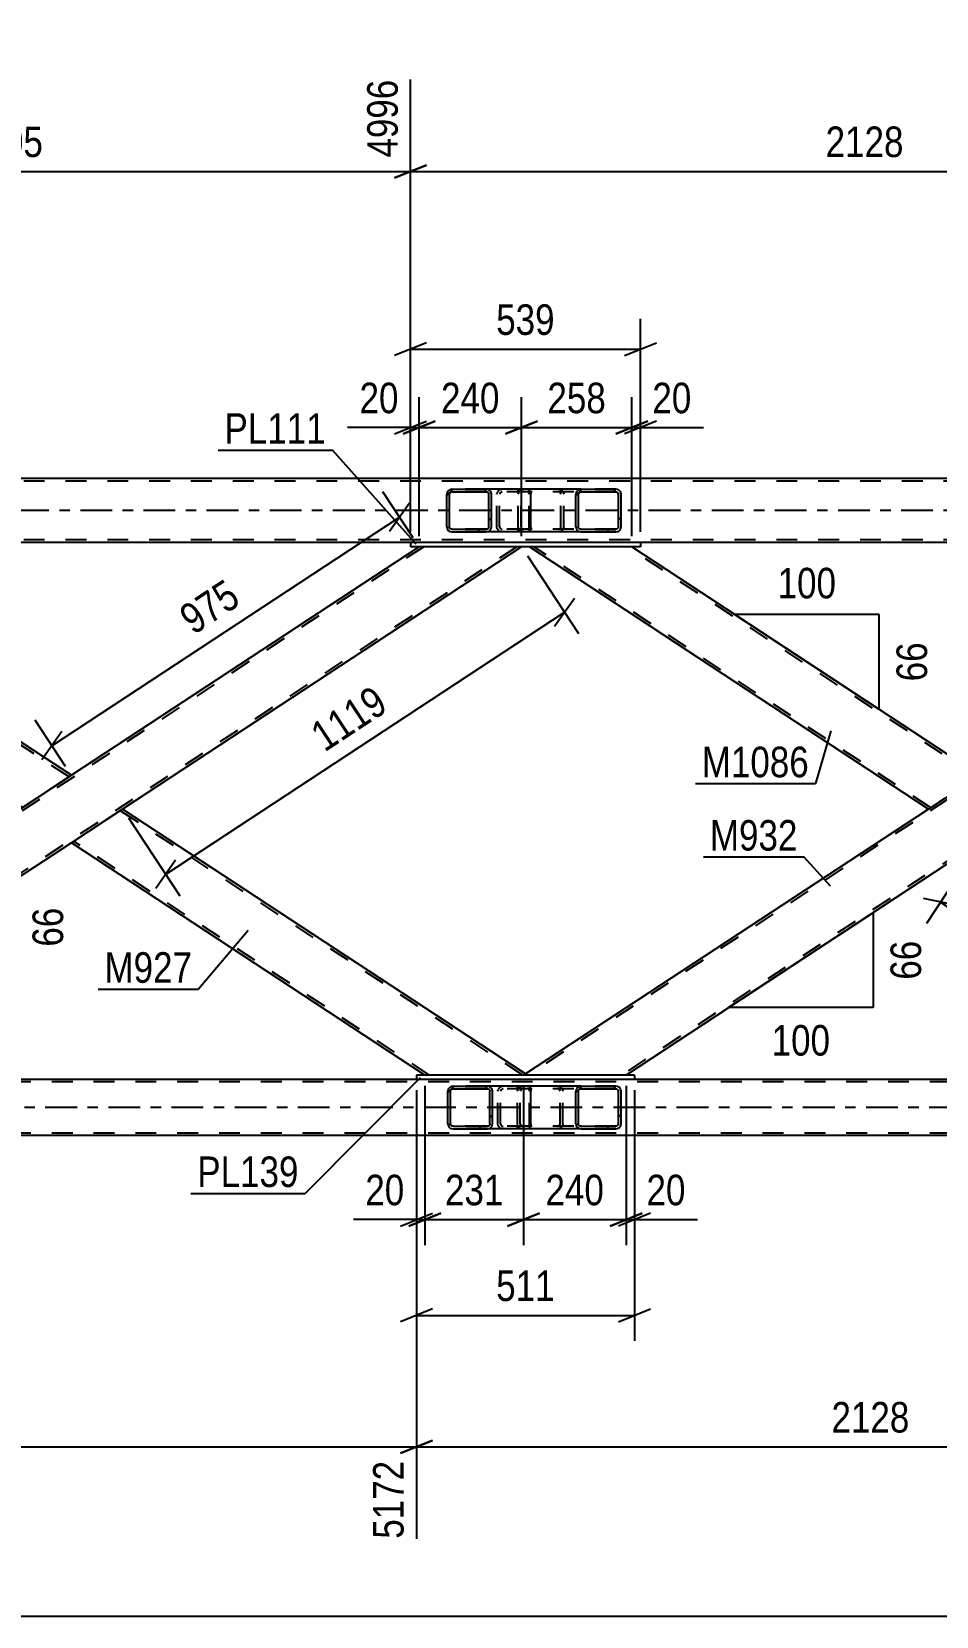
# Model space of a CAD drawing. Header units: millimetres. Extents: x -858 to 331, y -869 to -28.
# Drawn here: x -634.1 to -549.3, y -601.1 to -452.5 of the extents above; entities that cross this region are included whole.
import ezdxf

# ---------------------------------------------------------------- set-up
doc = ezdxf.new("R2010")
doc.units = ezdxf.units.MM
doc.linetypes.add('DXK_LINE_DOT2', pattern=[3.9198, 1.9599, -1.9599])
doc.linetypes.add('DXK_LINE_DOT3', pattern=[5.9187, 2.979, -0.9799, 0.9799, -0.9799])
doc.styles.add('Arial Narrow', font='ARIALN.TTF', dxfattribs={"height": 0.2})

# ---------------------------------------------------------------- blocks, each defined once
blk = doc.blocks.new('Part-570393797-6134 - 6084')
at = {"color": 2, "linetype": 'Continuous'}
for p, q in [((-625.53, -525.38), (-630.33, -528.54)), ((-587.77, -550.22), (-625.53, -525.38)), ((-597.19, -550.34), (-630.33, -528.54)), ((-587.8, -550.25), (-587.95, -550.34)), ((-587.77, -550.22), (-587.8, -550.25))]:
    blk.add_line(p, q, dxfattribs=at)
at = {"color": 7, "linetype": 'DXK_LINE_DOT2'}
for p, q in [((-588.02, -550.34), (-625.75, -525.53)), ((-630.12, -528.4), (-630.1, -528.39)), ((-596.76, -550.34), (-630.12, -528.4)), ((-587.95, -550.34), (-597.19, -550.34)), ((-587.77, -550.22), (-587.77, -550.22))]:
    blk.add_line(p, q, dxfattribs=at)
blk = doc.blocks.new('Part-570393797-6162 - 6084')
at = {"linetype": 'Continuous'}
h = blk.add_hatch(dxfattribs=at)
h.set_pattern_fill('', scale=0.7, style=0, pattern_type=0)
h.set_pattern_definition([(45, (-595.1058, -499.0884), (-1.57154, 1.57154), [])])
h.paths.add_polyline_path([(-595.14, -498.9), (-595.11, -499.09), (-595, -499.24), (-594.83, -499.35), (-594.64, -499.38), (-591.45, -499.38), (-591.26, -499.35), (-591.1, -499.24), (-590.99, -499.09), (-590.95, -498.9), (-590.95, -495.86), (-590.99, -495.68), (-591.1, -495.53), (-591.26, -495.42), (-591.45, -495.38), (-594.64, -495.38), (-594.83, -495.42), (-595, -495.53), (-595.11, -495.68), (-595.14, -495.86)])
h.paths.add_polyline_path([(-594.87, -495.77), (-594.82, -495.7), (-594.74, -495.64), (-594.64, -495.62), (-591.45, -495.62), (-591.36, -495.64), (-591.27, -495.7), (-591.22, -495.77), (-591.2, -495.86), (-591.2, -498.9), (-591.22, -499), (-591.27, -499.07), (-591.36, -499.13), (-591.45, -499.14), (-594.64, -499.14), (-594.74, -499.13), (-594.82, -499.07), (-594.87, -499), (-594.89, -498.9), (-594.89, -495.86)])
at = {"color": 2, "linetype": 'Continuous'}
for p, q in [((-595.11, -495.68), (-595.14, -495.86)), ((-595.14, -498.9), (-595.14, -495.86)), ((-594.89, -495.86), (-594.87, -495.77)), ((-594.89, -498.9), (-594.89, -495.86)), ((-594.87, -495.77), (-594.82, -495.7)), ((-594.64, -495.38), (-594.83, -495.42)), ((-594.82, -495.7), (-594.74, -495.64)), ((-594.74, -495.64), (-594.64, -495.62)), ((-594.64, -495.38), (-591.45, -495.38)), ((-594.64, -495.62), (-591.45, -495.62)), ((-587.54, -495.38), (-591.45, -495.38)), ((-591.26, -495.42), (-591.45, -495.38)), ((-591.45, -495.62), (-591.36, -495.64)), ((-591.36, -495.64), (-591.27, -495.7)), ((-591.27, -495.7), (-591.22, -495.77)), ((-591.22, -495.77), (-591.2, -495.86)), ((-591.2, -498.9), (-591.2, -495.86)), ((-590.95, -495.86), (-590.99, -495.68)), ((-590.95, -498.9), (-590.95, -495.86)), ((-587.54, -495.38), (-587.44, -495.42)), ((-587.44, -495.42), (-587.35, -495.53)), ((-587.35, -495.53), (-587.29, -495.68)), ((-587.29, -495.68), (-587.27, -495.86)), ((-587.27, -498.9), (-587.27, -495.86)), ((-595.14, -498.9), (-595.11, -499.09)), ((-594.87, -499), (-594.89, -498.9)), ((-594.82, -499.07), (-594.87, -499)), ((-594.83, -499.35), (-594.64, -499.38)), ((-594.74, -499.13), (-594.82, -499.07)), ((-594.64, -499.14), (-594.74, -499.13)), ((-594.64, -499.14), (-591.45, -499.14)), ((-594.64, -499.38), (-591.45, -499.38)), ((-591.36, -499.13), (-591.45, -499.14)), ((-591.45, -499.38), (-591.26, -499.35)), ((-587.54, -499.38), (-591.45, -499.38)), ((-591.27, -499.07), (-591.36, -499.13)), ((-591.22, -499), (-591.27, -499.07)), ((-591.2, -498.9), (-591.22, -499)), ((-590.99, -499.09), (-590.95, -498.9)), ((-587.44, -499.35), (-587.54, -499.38)), ((-587.35, -499.24), (-587.44, -499.35)), ((-587.29, -499.09), (-587.35, -499.24)), ((-587.27, -498.9), (-587.29, -499.09))]:
    blk.add_line(p, q, dxfattribs=at)
at = {"color": 7, "linetype": 'DXK_LINE_DOT2'}
for p, q in [((-591.45, -495.38), (-594.64, -495.38)), ((-587.54, -495.62), (-594.64, -495.62)), ((-590.45, -495.86), (-590.41, -495.68)), ((-590.45, -498.9), (-590.45, -495.86)), ((-590.18, -495.77), (-590.2, -495.86)), ((-590.2, -498.9), (-590.2, -495.86)), ((-590.13, -495.7), (-590.18, -495.77)), ((-590.14, -495.42), (-589.95, -495.38)), ((-590.13, -495.7), (-590.1, -495.68)), ((-590.1, -495.68), (-590.04, -495.64)), ((-590.04, -495.64), (-589.95, -495.62)), ((-588.44, -495.62), (-588.44, -495.38)), ((-587.49, -495.64), (-587.54, -495.62)), ((-587.45, -495.7), (-587.49, -495.64)), ((-587.42, -495.77), (-587.45, -495.7)), ((-587.41, -495.86), (-587.42, -495.77)), ((-587.41, -498.9), (-587.41, -495.86)), ((-587.54, -499.14), (-594.64, -499.14)), ((-591.45, -499.38), (-594.64, -499.38)), ((-590.41, -499.09), (-590.45, -498.9)), ((-590.2, -498.9), (-590.18, -499)), ((-590.18, -499), (-590.13, -499.07)), ((-589.95, -499.38), (-590.14, -499.35)), ((-590.13, -499.07), (-590.04, -499.13)), ((-590.04, -499.13), (-589.95, -499.14)), ((-588.44, -499.38), (-588.44, -499.14)), ((-587.54, -499.14), (-587.49, -499.13)), ((-587.49, -499.13), (-587.45, -499.07)), ((-587.45, -499.07), (-587.42, -499)), ((-587.42, -499), (-587.41, -498.9))]:
    blk.add_line(p, q, dxfattribs=at)
at = {"color": 2, "linetype": 'Continuous'}
for centre, start, end in [((-594.66, -495.88), 111.1513, 156.1049), ((-591.44, -495.88), 23.8951, 68.8487), ((-594.66, -498.89), 203.8951, 248.8487), ((-591.44, -498.89), 291.1513, 336.1049)]:
    blk.add_arc(centre, 0.492, start, end, dxfattribs=at)
at = {"color": 7, "linetype": 'DXK_LINE_DOT2'}
for centre, start, end in [((-589.96, -495.88), 111.1513, 156.1049), ((-589.96, -498.89), 203.8951, 248.8487)]:
    blk.add_arc(centre, 0.492, start, end, dxfattribs=at)
blk = doc.blocks.new('Part-570393797-6170 - 6084')
at = {"linetype": 'Continuous'}
h = blk.add_hatch(dxfattribs=at)
h.set_pattern_fill('', scale=0.7, style=0, pattern_type=0)
h.set_pattern_definition([(45, (-583.0147, -499.0884), (-1.57154, 1.57154), [])])
h.paths.add_polyline_path([(-583.05, -498.9), (-583.01, -499.09), (-582.9, -499.24), (-582.74, -499.35), (-582.54, -499.38), (-579.31, -499.38), (-579.11, -499.35), (-578.95, -499.24), (-578.84, -499.09), (-578.8, -498.9), (-578.8, -495.86), (-578.84, -495.68), (-578.95, -495.53), (-579.11, -495.42), (-579.31, -495.38), (-582.54, -495.38), (-582.74, -495.42), (-582.9, -495.53), (-583.01, -495.68), (-583.05, -495.86)])
h.paths.add_polyline_path([(-582.78, -495.77), (-582.72, -495.7), (-582.64, -495.64), (-582.54, -495.62), (-579.31, -495.62), (-579.21, -495.64), (-579.13, -495.7), (-579.07, -495.77), (-579.05, -495.86), (-579.05, -498.9), (-579.07, -499), (-579.13, -499.07), (-579.21, -499.13), (-579.31, -499.14), (-582.54, -499.14), (-582.64, -499.13), (-582.72, -499.07), (-582.78, -499), (-582.8, -498.9), (-582.8, -495.86)])
at = {"color": 7, "linetype": 'DXK_LINE_DOT2'}
for p, q in [((-588.44, -495.86), (-588.4, -495.68)), ((-588.44, -498.9), (-588.44, -495.86)), ((-588.16, -495.77), (-588.18, -495.86)), ((-588.18, -498.9), (-588.18, -495.86)), ((-588.11, -495.7), (-588.16, -495.77)), ((-588.12, -495.42), (-587.93, -495.38)), ((-588.03, -495.64), (-588.11, -495.7)), ((-587.93, -495.62), (-588.03, -495.64)), ((-587.54, -495.38), (-587.93, -495.38)), ((-579.31, -495.62), (-587.93, -495.62)), ((-584.69, -495.38), (-584.5, -495.42)), ((-584.6, -495.64), (-584.69, -495.62)), ((-584.51, -495.7), (-584.6, -495.64)), ((-584.46, -495.77), (-584.51, -495.7)), ((-584.44, -495.86), (-584.46, -495.77)), ((-584.44, -498.9), (-584.44, -495.86)), ((-584.22, -495.68), (-584.18, -495.86)), ((-584.18, -498.9), (-584.18, -495.86)), ((-579.31, -495.38), (-582.54, -495.38)), ((-588.4, -499.09), (-588.44, -498.9)), ((-588.18, -498.9), (-588.16, -499)), ((-588.16, -499), (-588.11, -499.07)), ((-587.93, -499.38), (-588.12, -499.35)), ((-588.11, -499.07), (-588.03, -499.13)), ((-588.03, -499.13), (-587.93, -499.14)), ((-579.31, -499.14), (-587.93, -499.14)), ((-587.54, -499.38), (-587.93, -499.38)), ((-584.69, -499.14), (-584.6, -499.13)), ((-584.5, -499.35), (-584.69, -499.38)), ((-584.6, -499.13), (-584.51, -499.07)), ((-584.51, -499.07), (-584.46, -499)), ((-584.46, -499), (-584.44, -498.9)), ((-584.18, -498.9), (-584.22, -499.09)), ((-579.31, -499.38), (-582.54, -499.38))]:
    blk.add_line(p, q, dxfattribs=at)
at = {"color": 2, "linetype": 'Continuous'}
for p, q in [((-582.54, -495.38), (-587.54, -495.38)), ((-583.01, -495.68), (-583.05, -495.86)), ((-583.05, -498.9), (-583.05, -495.86)), ((-582.8, -495.86), (-582.78, -495.77)), ((-582.8, -498.9), (-582.8, -495.86)), ((-582.78, -495.77), (-582.72, -495.7)), ((-582.54, -495.38), (-582.74, -495.42)), ((-582.72, -495.7), (-582.64, -495.64)), ((-582.64, -495.64), (-582.54, -495.62)), ((-582.54, -495.38), (-579.31, -495.38)), ((-582.54, -495.62), (-579.31, -495.62)), ((-579.11, -495.42), (-579.31, -495.38)), ((-579.31, -495.62), (-579.21, -495.64)), ((-579.21, -495.64), (-579.13, -495.7)), ((-579.13, -495.7), (-579.07, -495.77)), ((-579.07, -495.77), (-579.05, -495.86)), ((-579.05, -498.9), (-579.05, -495.86)), ((-578.8, -495.86), (-578.84, -495.68)), ((-578.8, -498.9), (-578.8, -495.86)), ((-582.54, -499.38), (-587.54, -499.38)), ((-583.05, -498.9), (-583.01, -499.09)), ((-582.78, -499), (-582.8, -498.9)), ((-582.72, -499.07), (-582.78, -499)), ((-582.74, -499.35), (-582.54, -499.38)), ((-582.64, -499.13), (-582.72, -499.07)), ((-582.54, -499.14), (-582.64, -499.13)), ((-582.54, -499.14), (-579.31, -499.14)), ((-582.54, -499.38), (-579.31, -499.38)), ((-579.21, -499.13), (-579.31, -499.14)), ((-579.31, -499.38), (-579.11, -499.35)), ((-579.13, -499.07), (-579.21, -499.13)), ((-579.07, -499), (-579.13, -499.07)), ((-579.05, -498.9), (-579.07, -499)), ((-578.84, -499.09), (-578.8, -498.9))]:
    blk.add_line(p, q, dxfattribs=at)
at = {"color": 7, "linetype": 'DXK_LINE_DOT2'}
for centre, start, end in [((-587.95, -495.89), 110.7583, 155.68), ((-584.67, -495.89), 24.32, 69.2417), ((-587.95, -498.88), 204.32, 249.2417), ((-584.67, -498.88), 290.7583, 335.68)]:
    blk.add_arc(centre, 0.496, start, end, dxfattribs=at)
at = {"color": 2, "linetype": 'Continuous'}
for centre, start, end in [((-582.56, -495.89), 110.7583, 155.6801), ((-579.29, -495.89), 24.32, 69.2417), ((-582.56, -498.88), 204.32, 249.2417), ((-579.29, -498.88), 290.7583, 335.6801)]:
    blk.add_arc(centre, 0.496, start, end, dxfattribs=at)
blk = doc.blocks.new('Part-570393797-6308 - 6084')
at = {"color": 2, "linetype": 'Continuous'}
for p, q in [((-550, -525.38), (-587.4, -500.78)), ((-545.2, -522.22), (-577.79, -500.78)), ((-545.47, -522.4), (-550, -525.38)), ((-545.23, -522.25), (-545.47, -522.4)), ((-545.2, -522.22), (-545.23, -522.25))]:
    blk.add_line(p, q, dxfattribs=at)
at = {"color": 7, "linetype": 'DXK_LINE_DOT2'}
for p, q in [((-577.79, -500.78), (-587.4, -500.78)), ((-549.79, -525.24), (-586.97, -500.78)), ((-545.42, -522.37), (-578.23, -500.78)), ((-545.47, -522.4), (-545.33, -522.31))]:
    blk.add_line(p, q, dxfattribs=at)
blk = doc.blocks.new('Part-570393797-6316 - 6084')
at = {"color": 7, "linetype": 'DXK_LINE_DOT2'}
for p, q in [((-99.75, -494.62), (-774.68, -494.62)), ((-99.75, -494.38), (-675.55, -494.38)), ((-99.75, -500.14), (-774.68, -500.14)), ((-576.99, -500.38), (-598.54, -500.38))]:
    blk.add_line(p, q, dxfattribs=at)
at = {"color": 2, "linetype": 'Continuous'}
for p, q in [((-505.28, -494.38), (-669.55, -494.38)), ((-598.54, -500.38), (-662.13, -500.38)), ((-513.41, -500.38), (-576.99, -500.38))]:
    blk.add_line(p, q, dxfattribs=at)
at = {"color": 7, "linetype": 'DXK_LINE_DOT3'}
blk.add_line((-99.75, -497.38), (-774.68, -497.38), dxfattribs=at)
blk = doc.blocks.new('Part-570393797-6353 - 6084')
at = {"color": 2, "linetype": 'Continuous'}
for p, q in [((-670.34, -500.78), (-670.34, -502.16)), ((-630.33, -522.22), (-662.93, -500.78)), ((-635.14, -525.38), (-670.34, -502.23)), ((-630.46, -522.31), (-635.14, -525.38)), ((-630.37, -522.25), (-630.46, -522.31)), ((-630.33, -522.22), (-630.37, -522.25))]:
    blk.add_line(p, q, dxfattribs=at)
at = {"color": 7, "linetype": 'DXK_LINE_DOT2'}
for p, q in [((-662.93, -500.78), (-670.34, -500.78)), ((-630.55, -522.37), (-663.36, -500.78)), ((-634.92, -525.24), (-670.34, -501.94)), ((-670.34, -502.16), (-670.34, -502.19)), ((-670.34, -502.16), (-670.34, -502.19)), ((-670.34, -502.19), (-670.34, -502.23)), ((-630.57, -522.38), (-630.6, -522.4)), ((-630.33, -522.22), (-630.33, -522.22))]:
    blk.add_line(p, q, dxfattribs=at)
blk = doc.blocks.new('Part-570393797-6378 - 6084')
at = {"color": 2, "linetype": 'Continuous'}
for p, q in [((-577.54, -550.34), (-597.99, -550.34)), ((-597.99, -550.34), (-597.99, -550.74)), ((-577.54, -550.74), (-597.99, -550.74)), ((-577.54, -550.34), (-577.54, -550.74))]:
    blk.add_line(p, q, dxfattribs=at)
blk = doc.blocks.new('Part-570393797-6445 - 6084')
at = {"color": 2, "linetype": 'Continuous'}
for p, q in [((-576.99, -500.38), (-598.54, -500.38)), ((-598.54, -500.38), (-598.54, -500.78)), ((-576.99, -500.78), (-598.54, -500.78)), ((-576.99, -500.38), (-576.99, -500.78))]:
    blk.add_line(p, q, dxfattribs=at)
blk = doc.blocks.new('Part-570393797-6455 - 6084')
at = {"color": 7, "linetype": 'DXK_LINE_DOT2'}
for p, q in [((-97.12, -550.98), (-774.68, -550.98)), ((-577.54, -550.74), (-597.99, -550.74)), ((-97.12, -555.78), (-774.68, -555.78))]:
    blk.add_line(p, q, dxfattribs=at)
at = {"color": 2, "linetype": 'Continuous'}
for p, q in [((-597.99, -550.74), (-662.67, -550.74)), ((-512.86, -550.74), (-577.54, -550.74)), ((-97.12, -556.02), (-774.68, -556.02))]:
    blk.add_line(p, q, dxfattribs=at)
at = {"color": 7, "linetype": 'DXK_LINE_DOT3'}
blk.add_line((-97.12, -553.38), (-774.68, -553.38), dxfattribs=at)
blk = doc.blocks.new('Part-570393797-6640 - 6084')
at = {"color": 7, "linetype": 'DXK_LINE_DOT2'}
for p, q in [((-512.17, -500.78), (-587.51, -550.34)), ((-504.47, -500.78), (-512.61, -500.78)), ((-504.47, -501.46), (-578.78, -550.34)), ((-504.47, -501.68), (-504.47, -501.75)), ((-545.2, -522.22), (-550, -525.38)), ((-540.4, -525.38), (-545.2, -528.54)), ((-587.77, -550.22), (-587.95, -550.34)), ((-578.34, -550.34), (-587.95, -550.34))]:
    blk.add_line(p, q, dxfattribs=at)
at = {"color": 2, "linetype": 'Continuous'}
for p, q in [((-512.61, -500.78), (-545.2, -522.22)), ((-504.47, -500.78), (-504.47, -501.68)), ((-504.47, -501.75), (-540.4, -525.38)), ((-550, -525.38), (-587.77, -550.22)), ((-545.2, -528.54), (-578.34, -550.34))]:
    blk.add_line(p, q, dxfattribs=at)
blk = doc.blocks.new('Part-570393797-6652 - 6084')
at = {"color": 7, "linetype": 'DXK_LINE_DOT2'}
for p, q in [((-597.3, -500.78), (-670.34, -548.83)), ((-588.57, -500.78), (-663.91, -550.34)), ((-588.13, -500.78), (-597.74, -500.78)), ((-630.33, -522.22), (-635.14, -525.38)), ((-625.53, -525.38), (-630.33, -528.54)), ((-670.34, -548.54), (-670.34, -549.11)), ((-670.34, -548.58), (-670.34, -548.61)), ((-663.47, -550.34), (-670.34, -550.34))]:
    blk.add_line(p, q, dxfattribs=at)
at = {"color": 2, "linetype": 'Continuous'}
for p, q in [((-597.74, -500.78), (-630.33, -522.22)), ((-588.13, -500.78), (-625.53, -525.38)), ((-635.14, -525.38), (-670.34, -548.54)), ((-630.33, -528.54), (-663.47, -550.34)), ((-670.34, -548.61), (-670.34, -550.34))]:
    blk.add_line(p, q, dxfattribs=at)
blk = doc.blocks.new('Part-570393797-6688 - 6084')
at = {"linetype": 'Continuous'}
h = blk.add_hatch(dxfattribs=at)
h.set_pattern_fill('', scale=0.7, style=0, pattern_type=0)
h.set_pattern_definition([(45, (-583.014, -555.0874), (-1.57154, 1.57154), [])])
h.paths.add_polyline_path([(-583.05, -554.9), (-583.01, -555.09), (-582.9, -555.24), (-582.74, -555.35), (-582.54, -555.38), (-579.31, -555.38), (-579.11, -555.35), (-578.95, -555.24), (-578.84, -555.09), (-578.8, -554.9), (-578.8, -551.86), (-578.84, -551.68), (-578.95, -551.52), (-579.11, -551.42), (-579.31, -551.38), (-582.54, -551.38), (-582.74, -551.42), (-582.9, -551.52), (-583.01, -551.68), (-583.05, -551.86)])
h.paths.add_polyline_path([(-582.78, -551.77), (-582.72, -551.69), (-582.64, -551.64), (-582.54, -551.62), (-579.31, -551.62), (-579.21, -551.64), (-579.13, -551.69), (-579.07, -551.77), (-579.05, -551.86), (-579.05, -554.9), (-579.07, -555), (-579.13, -555.07), (-579.21, -555.13), (-579.31, -555.14), (-582.54, -555.14), (-582.64, -555.13), (-582.72, -555.07), (-582.78, -555), (-582.8, -554.9), (-582.8, -551.86)])
at = {"color": 7, "linetype": 'DXK_LINE_DOT2'}
for p, q in [((-588.2, -551.42), (-588.01, -551.38)), ((-587.53, -551.38), (-588.01, -551.38)), ((-584.77, -551.38), (-584.58, -551.42)), ((-579.31, -551.38), (-582.54, -551.38)), ((-588.52, -551.86), (-588.48, -551.68)), ((-588.52, -554.9), (-588.52, -551.86)), ((-588.24, -551.77), (-588.26, -551.86)), ((-588.26, -554.9), (-588.26, -551.86)), ((-588.19, -551.69), (-588.24, -551.77)), ((-588.11, -551.64), (-588.19, -551.69)), ((-588.01, -551.62), (-588.11, -551.64)), ((-579.31, -551.62), (-588.01, -551.62)), ((-584.67, -551.64), (-584.77, -551.62)), ((-584.59, -551.69), (-584.67, -551.64)), ((-584.54, -551.77), (-584.59, -551.69)), ((-584.52, -551.86), (-584.54, -551.77)), ((-584.52, -554.9), (-584.52, -551.86)), ((-584.3, -551.68), (-584.26, -551.86)), ((-584.26, -554.9), (-584.26, -551.86)), ((-588.48, -555.09), (-588.52, -554.9)), ((-588.26, -554.9), (-588.24, -555)), ((-588.24, -555), (-588.19, -555.07)), ((-588.01, -555.38), (-588.2, -555.35)), ((-588.19, -555.07), (-588.11, -555.13)), ((-588.11, -555.13), (-588.01, -555.14)), ((-579.31, -555.14), (-588.01, -555.14)), ((-587.53, -555.38), (-588.01, -555.38)), ((-584.77, -555.14), (-584.67, -555.13)), ((-584.58, -555.35), (-584.77, -555.38)), ((-584.67, -555.13), (-584.59, -555.07)), ((-584.59, -555.07), (-584.54, -555)), ((-584.54, -555), (-584.52, -554.9)), ((-584.26, -554.9), (-584.3, -555.09)), ((-579.31, -555.38), (-582.54, -555.38))]:
    blk.add_line(p, q, dxfattribs=at)
at = {"color": 2, "linetype": 'Continuous'}
for p, q in [((-582.54, -551.38), (-587.53, -551.38)), ((-582.54, -551.38), (-582.74, -551.42)), ((-582.54, -551.38), (-579.31, -551.38)), ((-579.11, -551.42), (-579.31, -551.38)), ((-583.01, -551.68), (-583.05, -551.86)), ((-583.05, -554.9), (-583.05, -551.86)), ((-582.8, -551.86), (-582.78, -551.77)), ((-582.8, -554.9), (-582.8, -551.86)), ((-582.78, -551.77), (-582.72, -551.69)), ((-582.72, -551.69), (-582.64, -551.64)), ((-582.64, -551.64), (-582.54, -551.62)), ((-582.54, -551.62), (-579.31, -551.62)), ((-579.31, -551.62), (-579.21, -551.64)), ((-579.21, -551.64), (-579.13, -551.69)), ((-579.13, -551.69), (-579.07, -551.77)), ((-579.07, -551.77), (-579.05, -551.86)), ((-579.05, -554.9), (-579.05, -551.86)), ((-578.8, -551.86), (-578.84, -551.68)), ((-578.8, -554.9), (-578.8, -551.86)), ((-582.54, -555.38), (-587.53, -555.38)), ((-583.05, -554.9), (-583.01, -555.09)), ((-582.78, -555), (-582.8, -554.9)), ((-582.72, -555.07), (-582.78, -555)), ((-582.74, -555.35), (-582.54, -555.38)), ((-582.64, -555.13), (-582.72, -555.07)), ((-582.54, -555.14), (-582.64, -555.13)), ((-582.54, -555.14), (-579.31, -555.14)), ((-582.54, -555.38), (-579.31, -555.38)), ((-579.21, -555.13), (-579.31, -555.14)), ((-579.31, -555.38), (-579.11, -555.35)), ((-579.13, -555.07), (-579.21, -555.13)), ((-579.07, -555), (-579.13, -555.07)), ((-579.05, -554.9), (-579.07, -555)), ((-578.84, -555.09), (-578.8, -554.9))]:
    blk.add_line(p, q, dxfattribs=at)
at = {"color": 7, "linetype": 'DXK_LINE_DOT2'}
for centre, start, end in [((-588.03, -551.88), 110.7583, 155.68), ((-584.75, -551.88), 24.32, 69.2417), ((-588.03, -554.88), 204.32, 249.2417), ((-584.75, -554.88), 290.7583, 335.68)]:
    blk.add_arc(centre, 0.496, start, end, dxfattribs=at)
at = {"color": 2, "linetype": 'Continuous'}
for centre, start, end in [((-582.56, -551.88), 110.7583, 155.6801), ((-579.29, -551.88), 24.32, 69.2417), ((-582.56, -554.88), 204.32, 249.2417), ((-579.29, -554.88), 290.7583, 335.6801)]:
    blk.add_arc(centre, 0.496, start, end, dxfattribs=at)
blk = doc.blocks.new('Part-570393797-6720 - 6084')
at = {"linetype": 'Continuous'}
h = blk.add_hatch(dxfattribs=at)
h.set_pattern_fill('', scale=0.7, style=0, pattern_type=0)
h.set_pattern_definition([(45, (-595.0054, -555.0874), (-1.57154, 1.57154), [])])
h.paths.add_polyline_path([(-595.04, -554.9), (-595.01, -555.09), (-594.9, -555.24), (-594.73, -555.35), (-594.54, -555.38), (-591.36, -555.38), (-591.16, -555.35), (-591, -555.24), (-590.89, -555.09), (-590.85, -554.9), (-590.85, -551.86), (-590.89, -551.68), (-591, -551.52), (-591.16, -551.42), (-591.36, -551.38), (-594.54, -551.38), (-594.73, -551.42), (-594.9, -551.52), (-595.01, -551.68), (-595.04, -551.86)])
h.paths.add_polyline_path([(-594.77, -551.77), (-594.72, -551.69), (-594.64, -551.64), (-594.54, -551.62), (-591.36, -551.62), (-591.26, -551.64), (-591.18, -551.69), (-591.12, -551.77), (-591.11, -551.86), (-591.11, -554.9), (-591.12, -555), (-591.18, -555.07), (-591.26, -555.13), (-591.36, -555.14), (-594.54, -555.14), (-594.64, -555.13), (-594.72, -555.07), (-594.77, -555), (-594.79, -554.9), (-594.79, -551.86)])
at = {"color": 2, "linetype": 'Continuous'}
for p, q in [((-594.54, -551.38), (-594.73, -551.42)), ((-594.54, -551.38), (-591.36, -551.38)), ((-587.53, -551.38), (-591.36, -551.38)), ((-591.16, -551.42), (-591.36, -551.38)), ((-587.53, -551.38), (-587.42, -551.42)), ((-587.42, -551.42), (-587.33, -551.52)), ((-595.01, -551.68), (-595.04, -551.86)), ((-595.04, -554.9), (-595.04, -551.86)), ((-594.79, -551.86), (-594.77, -551.77)), ((-594.79, -554.9), (-594.79, -551.86)), ((-594.77, -551.77), (-594.72, -551.69)), ((-594.72, -551.69), (-594.64, -551.64)), ((-594.64, -551.64), (-594.54, -551.62)), ((-594.54, -551.62), (-591.36, -551.62)), ((-591.36, -551.62), (-591.26, -551.64)), ((-591.26, -551.64), (-591.18, -551.69)), ((-591.18, -551.69), (-591.12, -551.77)), ((-591.12, -551.77), (-591.11, -551.86)), ((-591.11, -554.9), (-591.11, -551.86)), ((-590.85, -551.86), (-590.89, -551.68)), ((-590.85, -554.9), (-590.85, -551.86)), ((-587.33, -551.52), (-587.28, -551.68)), ((-587.28, -551.68), (-587.26, -551.86)), ((-587.26, -554.9), (-587.26, -551.86)), ((-595.04, -554.9), (-595.01, -555.09)), ((-594.77, -555), (-594.79, -554.9)), ((-594.72, -555.07), (-594.77, -555)), ((-594.73, -555.35), (-594.54, -555.38)), ((-594.64, -555.13), (-594.72, -555.07)), ((-594.54, -555.14), (-594.64, -555.13)), ((-594.54, -555.14), (-591.36, -555.14)), ((-594.54, -555.38), (-591.36, -555.38)), ((-591.26, -555.13), (-591.36, -555.14)), ((-591.36, -555.38), (-591.16, -555.35)), ((-587.53, -555.38), (-591.36, -555.38)), ((-591.18, -555.07), (-591.26, -555.13)), ((-591.12, -555), (-591.18, -555.07)), ((-591.11, -554.9), (-591.12, -555)), ((-590.89, -555.09), (-590.85, -554.9)), ((-587.42, -555.35), (-587.53, -555.38)), ((-587.33, -555.24), (-587.42, -555.35)), ((-587.28, -555.09), (-587.33, -555.24)), ((-587.26, -554.9), (-587.28, -555.09))]:
    blk.add_line(p, q, dxfattribs=at)
at = {"color": 7, "linetype": 'DXK_LINE_DOT2'}
for p, q in [((-591.36, -551.38), (-594.54, -551.38)), ((-590.05, -551.42), (-589.86, -551.38)), ((-588.52, -551.62), (-588.52, -551.38)), ((-587.53, -551.62), (-594.54, -551.62)), ((-590.36, -551.86), (-590.32, -551.68)), ((-590.36, -554.9), (-590.36, -551.86)), ((-590.09, -551.77), (-590.11, -551.86)), ((-590.11, -554.9), (-590.11, -551.86)), ((-590.04, -551.69), (-590.09, -551.77)), ((-590.04, -551.69), (-590.02, -551.68)), ((-590.02, -551.68), (-589.96, -551.64)), ((-589.96, -551.64), (-589.86, -551.62)), ((-587.47, -551.64), (-587.53, -551.62)), ((-587.43, -551.69), (-587.47, -551.64)), ((-587.4, -551.77), (-587.43, -551.69)), ((-587.39, -551.86), (-587.4, -551.77)), ((-587.39, -554.9), (-587.39, -551.86)), ((-587.53, -555.14), (-594.54, -555.14)), ((-591.36, -555.38), (-594.54, -555.38)), ((-590.32, -555.09), (-590.36, -554.9)), ((-590.11, -554.9), (-590.09, -555)), ((-590.09, -555), (-590.04, -555.07)), ((-589.86, -555.38), (-590.05, -555.35)), ((-590.04, -555.07), (-590.02, -555.09)), ((-590.02, -555.09), (-589.96, -555.13)), ((-589.96, -555.13), (-589.86, -555.14)), ((-588.52, -555.38), (-588.52, -555.14)), ((-587.53, -555.14), (-587.47, -555.13)), ((-587.47, -555.13), (-587.43, -555.07)), ((-587.43, -555.07), (-587.4, -555)), ((-587.4, -555), (-587.39, -554.9))]:
    blk.add_line(p, q, dxfattribs=at)
at = {"color": 2, "linetype": 'Continuous'}
for centre, start, end in [((-594.56, -551.88), 111.1941, 156.1506), ((-591.34, -551.88), 23.8494, 68.8059), ((-594.56, -554.89), 203.8494, 248.8059), ((-591.34, -554.89), 291.1941, 336.1506)]:
    blk.add_arc(centre, 0.492, start, end, dxfattribs=at)
at = {"color": 7, "linetype": 'DXK_LINE_DOT2'}
for centre, start, end in [((-589.87, -551.88), 111.1941, 156.1506), ((-589.87, -554.89), 203.8494, 248.8059)]:
    blk.add_arc(centre, 0.492, start, end, dxfattribs=at)
blk = doc.blocks.new('StraightDimension-570393797-7128 - 6084')
at = {"color": 7, "linetype": 'Continuous'}
for p, q in [((-683.13, -551.74), (-683.13, -593.83)), ((-597.99, -551.74), (-597.99, -593.83)), ((-681.63, -584.62), (-684.63, -585.82)), ((-683.13, -585.22), (-597.99, -585.22)), ((-599.49, -585.82), (-596.49, -584.62))]:
    blk.add_line(p, q, dxfattribs=at)
at = {"color": 0}
blk.add_wipeout([(-636.3, -584.47), (-636.3, -580.27), (-644.82, -580.27), (-644.82, -584.47)], dxfattribs=at)
at = {"color": 3, "style": 'Arial Narrow'}
blk.add_text('2128', height=2.863, dxfattribs=at).set_placement((-644.22, -583.87))
at = {"color": 0, "linetype": 'Continuous'}
blk.add_wipeout([(-598.59, -585.92), (-602.79, -585.92), (-602.79, -594.43), (-598.59, -594.43)], dxfattribs=at)
at = {"color": 3, "linetype": 'Continuous', "style": 'Arial Narrow'}
blk.add_text('5172', height=2.863, rotation=90.0002, dxfattribs=at).set_placement((-599.19, -593.83))
blk = doc.blocks.new('StraightDimension-570393797-8003 - 6084')
at = {"color": 7, "linetype": 'Continuous'}
for p, q in [((-588.13, -499.78), (-588.13, -486.75)), ((-577.79, -499.78), (-577.79, -486.75)), ((-589.63, -490.2), (-586.63, -489)), ((-576.29, -489), (-579.29, -490.2)), ((-588.13, -489.6), (-577.79, -489.6))]:
    blk.add_line(p, q, dxfattribs=at)
at = {"color": 0}
blk.add_wipeout([(-579.62, -488.85), (-579.62, -484.65), (-586.31, -484.65), (-586.31, -488.85)], dxfattribs=at)
at = {"color": 3, "style": 'Arial Narrow'}
blk.add_text('258', height=2.863, dxfattribs=at).set_placement((-585.71, -488.25))
blk = doc.blocks.new('AngleDimension-570393797-6844 - 6084')
at = {"color": 7, "linetype": 'Continuous'}
for p, q in [((-559.82, -512.61), (-568.16, -507.12)), ((-554.62, -507.12), (-568.16, -507.12)), ((-554.62, -516.03), (-568.16, -507.12)), ((-554.62, -516.03), (-554.62, -507.12))]:
    blk.add_line(p, q, dxfattribs=at)
at = {"color": 0}
for points in [[(-558.05, -506.22), (-558.05, -502.02), (-564.73, -502.02), (-564.73, -506.22)], [(-549.52, -509.15), (-553.72, -509.15), (-553.72, -514), (-549.52, -514)]]:
    blk.add_wipeout(points, dxfattribs=at)
at = {"color": 3, "style": 'Arial Narrow'}
blk.add_text('100', height=2.863, dxfattribs=at).set_placement((-564.13, -505.62))
blk.add_text('66', height=2.863, rotation=90.0002, dxfattribs=at).set_placement((-550.12, -513.4))
blk = doc.blocks.new('AngleDimension-570393797-8143 - 6084')
at = {"color": 7, "linetype": 'Continuous'}
for p, q in [((-635.61, -532.01), (-649.14, -540.92)), ((-635.61, -532.01), (-635.61, -540.92)), ((-642, -536.22), (-649.14, -540.92)), ((-635.61, -540.92), (-649.14, -540.92))]:
    blk.add_line(p, q, dxfattribs=at)
at = {"color": 0}
for points in [[(-630.51, -534.04), (-634.71, -534.04), (-634.71, -538.89), (-630.51, -538.89)], [(-639.03, -546.02), (-639.03, -541.82), (-645.72, -541.82), (-645.72, -546.02)]]:
    blk.add_wipeout(points, dxfattribs=at)
at = {"color": 3, "style": 'Arial Narrow'}
blk.add_text('66', height=2.863, rotation=90.0002, dxfattribs=at).set_placement((-631.11, -538.29))
blk.add_text('100', height=2.863, dxfattribs=at).set_placement((-645.12, -545.42))
blk = doc.blocks.new('StraightDimension-570393797-7822 - 6084')
at = {"color": 7, "linetype": 'Continuous'}
for p, q in [((-598.29, -499.95), (-601.14, -495.62)), ((-600.5, -499.32), (-598.65, -496.67)), ((-632.17, -519.44), (-599.57, -498)), ((-630.88, -521.39), (-633.73, -517.06)), ((-631.24, -518.11), (-633.09, -520.76))]:
    blk.add_line(p, q, dxfattribs=at)
at = {"color": 0}
blk.add_wipeout([(-613.49, -506.25), (-615.8, -502.75), (-621.38, -506.42), (-619.08, -509.93)], dxfattribs=at)
at = {"color": 3, "style": 'Arial Narrow'}
blk.add_text('975', height=2.863, rotation=33.3347, dxfattribs=at).set_placement((-618.9, -509.1))
blk = doc.blocks.new('StraightDimension-570393797-7558 - 6084')
at = {"color": 7, "linetype": 'Continuous'}
for p, q in [((-598.54, -499.38), (-598.54, -456.96)), ((-513.41, -499.38), (-513.41, -456.96)), ((-597.04, -464.97), (-600.04, -466.17)), ((-514.91, -466.17), (-511.91, -464.97)), ((-598.54, -465.57), (-513.41, -465.57))]:
    blk.add_line(p, q, dxfattribs=at)
at = {"color": 0}
blk.add_wipeout([(-551.72, -464.82), (-551.72, -460.62), (-560.23, -460.62), (-560.23, -464.82)], dxfattribs=at)
at = {"color": 3, "style": 'Arial Narrow'}
blk.add_text('2128', height=2.863, dxfattribs=at).set_placement((-559.63, -464.22))
at = {"color": 0, "linetype": 'Continuous'}
blk.add_wipeout([(-514.01, -456.36), (-518.21, -456.36), (-518.21, -464.87), (-514.01, -464.87)], dxfattribs=at)
at = {"color": 3, "linetype": 'Continuous', "style": 'Arial Narrow'}
blk.add_text('7124', height=2.863, rotation=90.0002, dxfattribs=at).set_placement((-514.61, -464.27))
blk = doc.blocks.new('StraightDimension-570393797-7284 - 6084')
at = {"color": 7, "linetype": 'Continuous'}
for p, q in [((-597.99, -551.74), (-597.99, -575.28)), ((-577.54, -551.74), (-577.54, -575.28)), ((-596.49, -572.28), (-599.49, -573.48)), ((-579.04, -573.48), (-576.04, -572.28)), ((-597.99, -572.88), (-577.54, -572.88))]:
    blk.add_line(p, q, dxfattribs=at)
at = {"color": 0}
blk.add_wipeout([(-584.42, -572.13), (-584.42, -567.93), (-591.11, -567.93), (-591.11, -572.13)], dxfattribs=at)
at = {"color": 3, "style": 'Arial Narrow'}
blk.add_text('511', height=2.863, dxfattribs=at).set_placement((-590.51, -571.53))
blk = doc.blocks.new('StraightDimension-570393797-7568 - 6084')
at = {"color": 7, "linetype": 'Continuous'}
for p, q in [((-674.75, -492.98), (-674.75, -452.46)), ((-598.54, -499.38), (-598.54, -456.96)), ((-673.25, -464.97), (-676.25, -466.17)), ((-600.04, -466.17), (-597.04, -464.97)), ((-674.75, -465.57), (-598.54, -465.57))]:
    blk.add_line(p, q, dxfattribs=at)
at = {"color": 0}
blk.add_wipeout([(-632.39, -464.82), (-632.39, -460.62), (-640.9, -460.62), (-640.9, -464.82)], dxfattribs=at)
at = {"color": 3, "style": 'Arial Narrow'}
blk.add_text('1905', height=2.863, dxfattribs=at).set_placement((-640.3, -464.22))
at = {"color": 0, "linetype": 'Continuous'}
blk.add_wipeout([(-599.14, -456.36), (-603.34, -456.36), (-603.34, -464.87), (-599.14, -464.87)], dxfattribs=at)
at = {"color": 3, "linetype": 'Continuous', "style": 'Arial Narrow'}
blk.add_text('4996', height=2.863, rotation=90.0002, dxfattribs=at).set_placement((-599.74, -464.27))
blk = doc.blocks.new('AngleDimension-570393797-6858 - 6084')
at = {"color": 7, "linetype": 'Continuous'}
for p, q in [((-555.18, -535.11), (-568.72, -544.01)), ((-555.18, -535.11), (-555.18, -544.01)), ((-556.87, -536.22), (-568.72, -544.01)), ((-555.18, -544.01), (-568.72, -544.01))]:
    blk.add_line(p, q, dxfattribs=at)
at = {"color": 0}
for points in [[(-550.08, -537.14), (-554.28, -537.14), (-554.28, -541.99), (-550.08, -541.99)], [(-558.61, -549.11), (-558.61, -544.91), (-565.29, -544.91), (-565.29, -549.11)]]:
    blk.add_wipeout(points, dxfattribs=at)
at = {"color": 3, "style": 'Arial Narrow'}
blk.add_text('66', height=2.863, rotation=90.0002, dxfattribs=at).set_placement((-550.68, -541.39))
blk.add_text('100', height=2.863, dxfattribs=at).set_placement((-564.69, -548.51))
blk = doc.blocks.new('StraightDimension-570393797-6914 - 6084')
at = {"color": 7, "linetype": 'Continuous'}
blk.add_line((-793.94, -601.11), (-96.48, -601.11), dxfattribs=at)
blk = doc.blocks.new('StraightDimension-570393797-7034 - 6084')
at = {"color": 7, "linetype": 'Continuous'}
for p, q in [((-545.75, -529.38), (-550.18, -536.11)), ((-547.28, -534.43), (-550.44, -533.79)), ((-548.86, -534.11), (-515.72, -555.91)), ((-512.61, -551.18), (-517.04, -557.91)), ((-517.3, -555.59), (-514.14, -556.23))]:
    blk.add_line(p, q, dxfattribs=at)
at = {"color": 0}
blk.add_wipeout([(-529.09, -546.22), (-526.78, -542.71), (-532.36, -539.04), (-534.67, -542.55)], dxfattribs=at)
at = {"color": 3, "style": 'Arial Narrow'}
blk.add_text('992', height=2.863, rotation=-33.3347, dxfattribs=at).set_placement((-533.84, -542.37))
blk = doc.blocks.new('StraightDimension-570393797-7120 - 6084')
at = {"color": 7, "linetype": 'Continuous'}
for p, q in [((-597.99, -551.74), (-597.99, -593.83)), ((-512.86, -551.74), (-512.86, -593.83)), ((-596.49, -584.62), (-599.49, -585.82)), ((-597.99, -585.22), (-512.86, -585.22)), ((-514.36, -585.82), (-511.36, -584.62))]:
    blk.add_line(p, q, dxfattribs=at)
at = {"color": 0}
blk.add_wipeout([(-551.17, -584.47), (-551.17, -580.27), (-559.68, -580.27), (-559.68, -584.47)], dxfattribs=at)
at = {"color": 3, "style": 'Arial Narrow'}
blk.add_text('2128', height=2.863, dxfattribs=at).set_placement((-559.08, -583.87))
at = {"color": 0, "linetype": 'Continuous'}
blk.add_wipeout([(-513.46, -585.92), (-517.66, -585.92), (-517.66, -594.43), (-513.46, -594.43)], dxfattribs=at)
at = {"color": 3, "linetype": 'Continuous', "style": 'Arial Narrow'}
blk.add_text('7301', height=2.863, rotation=90.0002, dxfattribs=at).set_placement((-514.06, -593.83))
blk = doc.blocks.new('StraightDimension-570393797-7325 - 6084')
at = {"color": 7, "linetype": 'Continuous'}
for p, q in [((-598.54, -499.38), (-598.54, -479.4)), ((-576.99, -499.38), (-576.99, -479.4)), ((-597.04, -481.65), (-600.04, -482.85)), ((-598.54, -482.25), (-576.99, -482.25)), ((-578.49, -482.85), (-575.49, -481.65))]:
    blk.add_line(p, q, dxfattribs=at)
at = {"color": 0}
blk.add_wipeout([(-584.42, -481.5), (-584.42, -477.3), (-591.11, -477.3), (-591.11, -481.5)], dxfattribs=at)
at = {"color": 3, "style": 'Arial Narrow'}
blk.add_text('539', height=2.863, dxfattribs=at).set_placement((-590.51, -480.9))
blk = doc.blocks.new('StraightDimension-570393797-7986 - 6084')
at = {"color": 7, "linetype": 'Continuous'}
for p, q in [((-578.34, -551.34), (-578.34, -566.3)), ((-577.54, -551.74), (-577.54, -566.3)), ((-579.84, -564.5), (-576.84, -563.3)), ((-576.04, -563.3), (-579.04, -564.5)), ((-578.34, -563.9), (-577.54, -563.9)), ((-577.54, -563.9), (-571.63, -563.9)), ((-577.54, -563.9), (-571.63, -563.9))]:
    blk.add_line(p, q, dxfattribs=at)
at = {"color": 0}
blk.add_wipeout([(-572.16, -563.15), (-572.16, -558.95), (-577.02, -558.95), (-577.02, -563.15)], dxfattribs=at)
at = {"color": 3, "style": 'Arial Narrow'}
blk.add_text('20', height=2.863, dxfattribs=at).set_placement((-576.42, -562.55))
blk = doc.blocks.new('StraightDimension-570393797-7865 - 6084')
at = {"color": 7, "linetype": 'Continuous'}
for p, q in [((-587.58, -501.62), (-582.78, -508.92)), ((-585.03, -508.24), (-583.18, -505.59)), ((-621.5, -531.51), (-584.1, -506.91)), ((-624.98, -526.22), (-620.18, -533.52)), ((-620.58, -530.19), (-622.42, -532.84))]:
    blk.add_line(p, q, dxfattribs=at)
at = {"color": 0}
blk.add_wipeout([(-599.66, -516.25), (-601.97, -512.74), (-609.08, -517.42), (-606.77, -520.92)], dxfattribs=at)
at = {"color": 3, "style": 'Arial Narrow'}
blk.add_text('1119', height=2.863, rotation=33.3347, dxfattribs=at).set_placement((-606.6, -520.09))
blk = doc.blocks.new('StraightDimension-570393797-7970 - 6084')
at = {"color": 7, "linetype": 'Continuous'}
for p, q in [((-597.19, -551.34), (-597.19, -566.3)), ((-587.95, -551.34), (-587.95, -566.3)), ((-598.69, -564.5), (-595.69, -563.3)), ((-586.45, -563.3), (-589.45, -564.5)), ((-597.19, -563.9), (-587.95, -563.9))]:
    blk.add_line(p, q, dxfattribs=at)
at = {"color": 0}
blk.add_wipeout([(-589.23, -563.15), (-589.23, -558.95), (-595.91, -558.95), (-595.91, -563.15)], dxfattribs=at)
at = {"color": 3, "style": 'Arial Narrow'}
blk.add_text('231', height=2.863, dxfattribs=at).set_placement((-595.31, -562.55))
blk = doc.blocks.new('StraightDimension-570393797-7978 - 6084')
at = {"color": 7, "linetype": 'Continuous'}
for p, q in [((-587.95, -551.34), (-587.95, -566.3)), ((-578.34, -551.34), (-578.34, -566.3)), ((-589.45, -564.5), (-586.45, -563.3)), ((-576.84, -563.3), (-579.84, -564.5)), ((-587.95, -563.9), (-578.34, -563.9))]:
    blk.add_line(p, q, dxfattribs=at)
at = {"color": 0}
blk.add_wipeout([(-579.8, -563.15), (-579.8, -558.95), (-586.49, -558.95), (-586.49, -563.15)], dxfattribs=at)
at = {"color": 3, "style": 'Arial Narrow'}
blk.add_text('240', height=2.863, dxfattribs=at).set_placement((-585.89, -562.55))
blk = doc.blocks.new('StraightDimension-570393797-7994 - 6084')
at = {"color": 7, "linetype": 'Continuous'}
for p, q in [((-597.19, -551.34), (-597.19, -566.3)), ((-597.99, -551.74), (-597.99, -566.3)), ((-599.49, -564.5), (-596.49, -563.3)), ((-595.69, -563.3), (-598.69, -564.5)), ((-597.99, -563.9), (-603.9, -563.9)), ((-597.99, -563.9), (-603.9, -563.9)), ((-597.99, -563.9), (-597.19, -563.9))]:
    blk.add_line(p, q, dxfattribs=at)
at = {"color": 0}
blk.add_wipeout([(-598.52, -563.15), (-598.52, -558.95), (-603.38, -558.95), (-603.38, -563.15)], dxfattribs=at)
at = {"color": 3, "style": 'Arial Narrow'}
blk.add_text('20', height=2.863, dxfattribs=at).set_placement((-602.78, -562.55))
blk = doc.blocks.new('StraightDimension-570393797-8011 - 6084')
at = {"color": 7, "linetype": 'Continuous'}
for p, q in [((-577.79, -499.78), (-577.79, -486.75)), ((-576.99, -499.38), (-576.99, -486.75)), ((-579.29, -490.2), (-576.29, -489)), ((-575.49, -489), (-578.49, -490.2)), ((-577.79, -489.6), (-576.99, -489.6)), ((-576.99, -489.6), (-571.09, -489.6)), ((-576.99, -489.6), (-571.09, -489.6))]:
    blk.add_line(p, q, dxfattribs=at)
at = {"color": 0}
blk.add_wipeout([(-571.61, -488.85), (-571.61, -484.65), (-576.47, -484.65), (-576.47, -488.85)], dxfattribs=at)
at = {"color": 3, "style": 'Arial Narrow'}
blk.add_text('20', height=2.863, dxfattribs=at).set_placement((-575.87, -488.25))
blk = doc.blocks.new('StraightDimension-570393797-8019 - 6084')
at = {"color": 7, "linetype": 'Continuous'}
for p, q in [((-598.54, -499.38), (-598.54, -486.75)), ((-597.74, -499.78), (-597.74, -486.75)), ((-600.04, -490.2), (-597.04, -489)), ((-596.24, -489), (-599.24, -490.2)), ((-598.54, -489.6), (-604.45, -489.6)), ((-598.54, -489.6), (-604.45, -489.6)), ((-598.54, -489.6), (-597.74, -489.6))]:
    blk.add_line(p, q, dxfattribs=at)
at = {"color": 0}
blk.add_wipeout([(-599.07, -488.85), (-599.07, -484.65), (-603.92, -484.65), (-603.92, -488.85)], dxfattribs=at)
at = {"color": 3, "style": 'Arial Narrow'}
blk.add_text('20', height=2.863, dxfattribs=at).set_placement((-603.32, -488.25))
blk = doc.blocks.new('StraightDimension-570393797-8027 - 6084')
at = {"color": 7, "linetype": 'Continuous'}
for p, q in [((-597.74, -499.78), (-597.74, -486.75)), ((-588.13, -499.78), (-588.13, -486.75)), ((-599.24, -490.2), (-596.24, -489)), ((-586.63, -489), (-589.63, -490.2)), ((-597.74, -489.6), (-588.13, -489.6))]:
    blk.add_line(p, q, dxfattribs=at)
at = {"color": 0}
blk.add_wipeout([(-589.59, -488.85), (-589.59, -484.65), (-596.28, -484.65), (-596.28, -488.85)], dxfattribs=at)
at = {"color": 3, "style": 'Arial Narrow'}
blk.add_text('240', height=2.863, dxfattribs=at).set_placement((-595.68, -488.25))
blk = doc.blocks.new('Mark-570393797-6441 - 6084')
at = {"color": 0}
blk.add_wipeout([(-606.47, -491.12), (-606.47, -488.12), (-615.98, -488.12), (-615.98, -491.12)], dxfattribs=at)
blk.add_wipeout([(-606.47, -491.12), (-606.47, -488.12), (-615.98, -488.12), (-615.98, -491.12)], dxfattribs=at)
at = {"color": 30, "linetype": 'Continuous'}
for p in [(-616.58, -491.72), (-598.01, -500.54)]:
    blk.add_line(p, (-605.87, -491.72), dxfattribs=at)
at = {"color": 3, "style": 'Arial Narrow'}
blk.add_text('PL111', height=2.863, dxfattribs=at).set_placement((-615.98, -491.12))
blk = doc.blocks.new('Mark-570393797-6130 - 6084')
at = {"color": 0}
blk.add_wipeout([(-619.01, -541.68), (-619.01, -538.68), (-627.23, -538.68), (-627.23, -541.68)], dxfattribs=at)
blk.add_wipeout([(-619.01, -541.68), (-619.01, -538.68), (-627.23, -538.68), (-627.23, -541.68)], dxfattribs=at)
at = {"color": 30, "linetype": 'Continuous'}
for p in [(-613.76, -536.78), (-627.83, -542.28)]:
    blk.add_line(p, (-618.41, -542.28), dxfattribs=at)
at = {"color": 3, "style": 'Arial Narrow'}
blk.add_text('M927', height=2.863, dxfattribs=at).set_placement((-627.23, -541.68))
blk = doc.blocks.new('Mark-570393797-6304 - 6084')
at = {"color": 0}
blk.add_wipeout([(-561.19, -522.4), (-561.19, -519.4), (-571.24, -519.4), (-571.24, -522.4)], dxfattribs=at)
blk.add_wipeout([(-561.19, -522.4), (-561.19, -519.4), (-571.24, -519.4), (-571.24, -522.4)], dxfattribs=at)
at = {"color": 30, "linetype": 'Continuous'}
for p in [(-559.14, -518.04), (-571.84, -523)]:
    blk.add_line(p, (-560.59, -523), dxfattribs=at)
at = {"color": 3, "style": 'Arial Narrow'}
blk.add_text('M1086', height=2.863, dxfattribs=at).set_placement((-571.24, -522.4))
blk = doc.blocks.new('Mark-570393797-6374 - 6084')
at = {"color": 0}
blk.add_wipeout([(-609.03, -560.84), (-609.03, -557.84), (-618.53, -557.84), (-618.53, -560.84)], dxfattribs=at)
blk.add_wipeout([(-609.03, -560.84), (-609.03, -557.84), (-618.53, -557.84), (-618.53, -560.84)], dxfattribs=at)
at = {"color": 30, "linetype": 'Continuous'}
for p in [(-597.63, -550.59), (-619.13, -561.44)]:
    blk.add_line(p, (-608.43, -561.44), dxfattribs=at)
at = {"color": 3, "style": 'Arial Narrow'}
blk.add_text('PL139', height=2.863, dxfattribs=at).set_placement((-618.53, -560.84))
blk = doc.blocks.new('Mark-570393797-6636 - 6084')
at = {"color": 0}
blk.add_wipeout([(-562.26, -529.28), (-562.26, -526.28), (-570.48, -526.28), (-570.48, -529.28)], dxfattribs=at)
blk.add_wipeout([(-562.26, -529.28), (-562.26, -526.28), (-570.48, -526.28), (-570.48, -529.28)], dxfattribs=at)
at = {"color": 30, "linetype": 'Continuous'}
for p in [(-571.08, -529.88), (-559.16, -532.61)]:
    blk.add_line(p, (-561.66, -529.88), dxfattribs=at)
at = {"color": 3, "style": 'Arial Narrow'}
blk.add_text('M932', height=2.863, dxfattribs=at).set_placement((-570.48, -529.28))

msp = doc.modelspace()

# ---------------------------------------------------------------- block references
for name in ['Part-570393797-6316 - 6084', 'Part-570393797-6162 - 6084', 'Part-570393797-6170 - 6084', 'Part-570393797-6353 - 6084', 'Part-570393797-6652 - 6084', 'Part-570393797-6445 - 6084', 'Part-570393797-6640 - 6084', 'Part-570393797-6308 - 6084', 'Part-570393797-6134 - 6084', 'Part-570393797-6455 - 6084', 'Part-570393797-6378 - 6084', 'Part-570393797-6720 - 6084', 'Part-570393797-6688 - 6084']:
    msp.add_blockref(name, (0, 0))

# ---------------------------------------------------------------- next in the draw order: block references
for name in ['StraightDimension-570393797-8003 - 6084', 'StraightDimension-570393797-7822 - 6084', 'AngleDimension-570393797-6844 - 6084', 'Mark-570393797-6304 - 6084', 'Mark-570393797-6636 - 6084', 'AngleDimension-570393797-8143 - 6084', 'AngleDimension-570393797-6858 - 6084', 'Mark-570393797-6130 - 6084', 'StraightDimension-570393797-7128 - 6084']:
    msp.add_blockref(name, (0, 0))

# ---------------------------------------------------------------- next in the draw order: block references
for name in ['StraightDimension-570393797-7558 - 6084', 'StraightDimension-570393797-7865 - 6084', 'StraightDimension-570393797-7034 - 6084', 'StraightDimension-570393797-7284 - 6084']:
    msp.add_blockref(name, (0, 0))

# ---------------------------------------------------------------- next in the draw order: block references
for name in ['StraightDimension-570393797-7568 - 6084', 'StraightDimension-570393797-6914 - 6084']:
    msp.add_blockref(name, (0, 0))

# ---------------------------------------------------------------- next in the draw order: block references
for name in ['StraightDimension-570393797-7325 - 6084', 'StraightDimension-570393797-7120 - 6084']:
    msp.add_blockref(name, (0, 0))

# ---------------------------------------------------------------- next in the draw order: block references
for name in ['StraightDimension-570393797-8019 - 6084', 'StraightDimension-570393797-8011 - 6084', 'StraightDimension-570393797-7970 - 6084', 'StraightDimension-570393797-7986 - 6084']:
    msp.add_blockref(name, (0, 0))

# ---------------------------------------------------------------- next in the draw order: block references
for name in ['StraightDimension-570393797-8027 - 6084', 'StraightDimension-570393797-7994 - 6084', 'StraightDimension-570393797-7978 - 6084']:
    msp.add_blockref(name, (0, 0))

# ---------------------------------------------------------------- next in the draw order: block references
for name in ['Mark-570393797-6441 - 6084', 'Mark-570393797-6374 - 6084']:
    msp.add_blockref(name, (0, 0))

doc.saveas('drawing.dxf')
